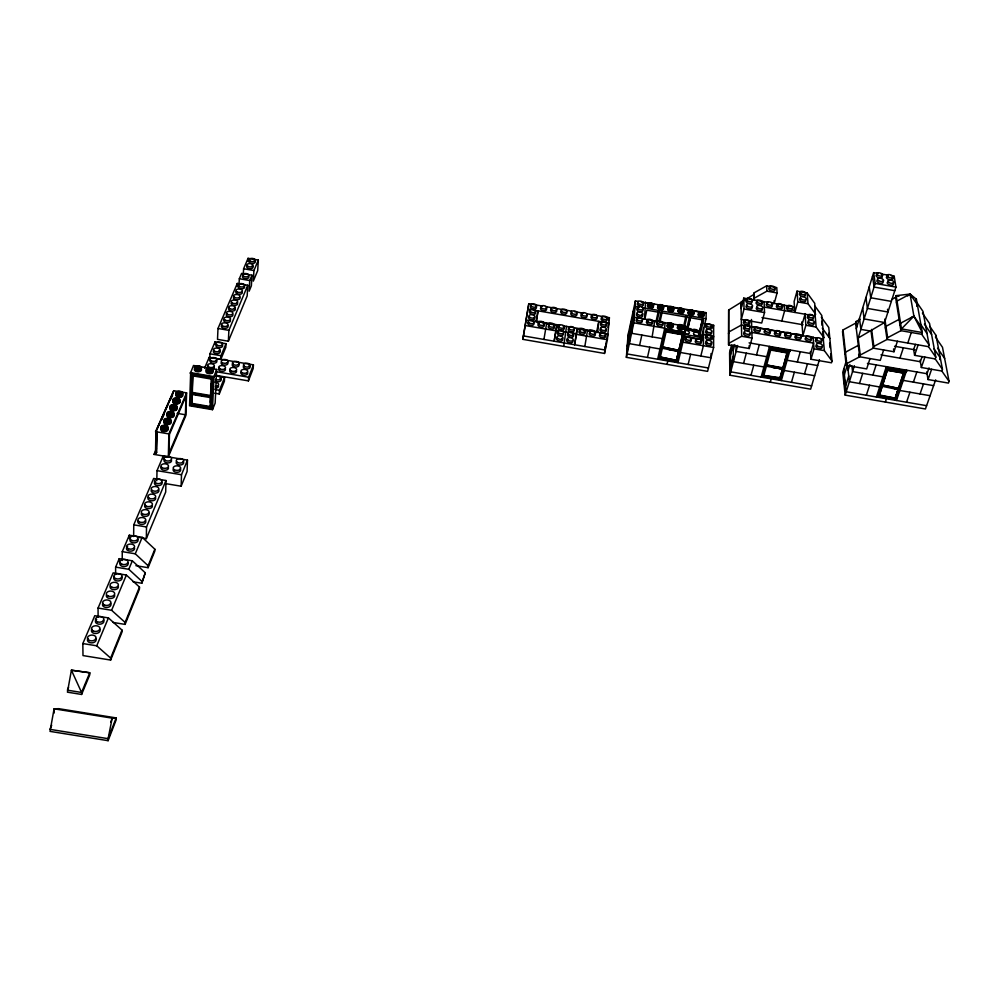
<?xml version="1.0" encoding="UTF-8"?>
<svg xmlns="http://www.w3.org/2000/svg" width="999" height="999" viewBox="0 0 999 999"><rect width="100%" height="100%" fill="white"/><g stroke="black" fill="none" stroke-linecap="round" stroke-linejoin="round"><path stroke-width="1.5" d="M115.609 574.5L115.622 567.12L119.243 558.653L132.343 560.814L145.267 572.789L141.796 583.241L133.067 581.805M638.286 301.436L635.389 300.924L628.034 335.102L626.361 357.342L707.592 371.366L713.611 347.502L713.648 325.287L703.608 323.539M119.243 561.6L119.243 558.653M122.003 630.082L121.99 632.067L110.639 660.064L82.992 655.581L82.83 643.556L94.78 615.696L108.416 617.919L122.003 630.082L110.639 658.079L110.639 660.064M122.215 560.476L122.253 551.648L129.308 535.189L142.183 537.325L154.845 549.2L154.808 551.148L148.102 567.694L135.914 565.684M711.038 353.546L711.013 357.792L680.431 352.497M113.112 622.452L125.1 624.4L125.112 622.427L139.473 587.075L126.374 575.049L113.149 572.877L98.052 608.066L98.114 617.02M678.92 350.374L662.587 346.978L678.92 350.374L678.621 351.623L662.3 348.226M129.283 538.124L129.308 535.189M701.036 339.223L706.093 318.706L706.143 312.712L645.454 302.585M133.641 536.538L133.754 524.85L153.646 478.459L165.984 480.519L165.697 492.032L146.341 538.636L139.286 537.474M703.571 327.66L703.383 345.729L700.823 356.031M139.473 587.075L139.448 589.035L125.1 624.4M701.023 340.634L701.086 335.115M141.796 583.241L145.267 572.789M684.228 334.39L699.475 337.038L699.525 331.693L686.5 329.433L689.36 317.457M146.341 538.636L146.516 526.972L165.984 480.519M148.102 567.694L148.127 565.746L154.845 549.2M54.021 713.174L54.096 708.815L58.766 708.678L116.146 717.906L116.146 719.904L108.117 740.684L50.012 731.38L54.096 708.815L112.163 718.144L116.146 717.906L108.117 738.673L108.117 740.684M153.983 454.408L156.406 452.922L156.806 432.355L155.607 431.668L173.764 390.696L186.613 392.882L185.901 415.459L168.332 456.818L153.983 454.408L156.468 448.713M155.844 450.349L156.194 432.18M156.406 452.922L157.105 432.13M156.806 480.706L157.005 470.641L163.262 456.043L187.475 460.114L187.1 471.528L181.144 486.213L165.909 483.666M163.199 458.903L163.262 456.043M702.622 318.506L699.725 331.119L687.699 329.033L690.534 316.945M168.332 456.818L168.893 433.903L186.613 392.882M173.764 390.696L155.594 432.142M665.022 322.627L664.597 329.458L685.214 332.467L677.984 362.724M685.202 333.029L685.514 326.236L634.228 317.27L631.98 327.709M683.004 337.974L682.891 342.182L713.611 347.502M684.028 332.942L665.496 329.732L684.028 332.942L677.247 361.838L658.928 358.678L665.496 329.732M660.264 357.005L676.535 360.389L682.692 334.066L676.535 359.89M181.144 486.213L181.493 474.737L187.475 460.114M185.389 414.76L185.989 396.103L169.455 434.415L168.981 453.334L185.389 414.76L177.135 413.361M676.535 360.389L660.252 357.068M677.247 361.838L671.166 360.214M190.384 373.289L193.506 365.484L216.646 369.43L215.16 403.121L212.5 409.677L189.56 405.781L190.672 372.639L190.384 373.289L213.661 377.26L213.936 376.611L190.409 372.577M211.151 408.753L212.737 377.123L211.151 408.753L190.484 405.244L191.808 373.564L191.546 381.318M191.284 389.073L190.484 405.244M210.327 406.506L210.052 407.167L191.683 404.046L192.645 375.836L192.919 375.187L195.779 375.674M191.958 403.459L192.919 375.187M209.103 359.74L209.203 357.305L253.421 364.847L253.209 368.494L248.426 380.881L216.121 375.387M209.952 353.821L209.802 357.467L220.816 359.353L225.824 347.327L225.999 343.706L215.072 341.833L209.952 353.821L220.991 355.706L225.999 343.706M210.489 402.46L210.714 396.94L210.464 397.59L192.008 394.455L192.283 393.793M210.052 407.167L211.239 378.996M210.502 402.447L211.288 383.566M669.218 331.73L666.233 331.206L682.667 334.628M214.972 344.255L215.072 341.833M213.661 377.26L216.646 369.43M212.5 409.677L213.936 376.611M217.994 328.471L217.507 339.36L228.359 341.221L247.178 295.904L247.777 285.252L237.3 283.441L217.994 328.471L228.883 330.344L247.777 285.252M214.723 393.194L219.256 393.956L219.418 390.272L224.575 377.585L218.594 376.561M220.816 359.353L220.991 355.706M224.575 377.585L224.4 381.243L219.256 393.956M228.359 341.221L228.883 330.344M237.15 286.488L237.3 283.441M238.998 284.827L239.323 278.746L241.608 273.401L251.985 275.2L251.373 285.801L249.151 291.184L249.738 280.544L251.985 275.2M654.77 320.841L652.122 336.85M243.281 274.8L243.606 268.756L248.077 258.316L258.316 260.09L257.692 270.617L253.321 281.119L253.933 270.542L258.316 260.09M247.914 261.326L248.077 258.316M248.426 380.881L248.639 377.222L253.421 364.847M644.505 319.056L645.541 302.16M626.361 357.342L633.841 322.827L635.389 300.924M633.166 311.288L631.568 333.291L662.374 338.624M628.758 331.73L627.097 353.933L708.441 367.982M630.943 321.553L629.32 343.656L660.002 348.963M542.494 306.081L528.808 303.696L522.839 339.348L604.52 353.446L607.367 339.735L609.402 317.694L586.588 313.736M604.52 353.446L605.182 346.453M605.619 345.829L605.232 350.037L523.439 335.901M597.677 332.38L598.801 321.378L596.728 331.606M587.474 330.619L584.815 346.516M577.26 328.846L574.6 344.742L577.26 328.846L590.384 331.119M566.508 326.398L563.723 346.403M556.83 325.312L554.145 341.208L556.83 325.312L542.207 322.777M546.603 323.539L543.918 339.448M536.363 321.765L538.061 310.839L536.251 321.141M522.839 339.348L526.123 319.992L539.285 322.265M526.148 319.38L528.808 303.696M608.803 320.617L609.402 317.694M607.991 327.51L608.903 323.127L527.922 309.078M605.756 344.43L606.356 341.483M606.967 338.549L607.879 334.153L593.306 331.631M628.346 337.2L630.544 326.998M632.767 316.708L635.014 306.331L639.372 307.08M627.197 346.116L627.934 342.719M630.144 332.492L632.379 322.178M627.522 348.301L629.732 338.049M644.942 318.706L646.828 310.19L703.646 320.067L699.475 337.038M639.56 345.429L641.845 335.065M647.464 357.455L649.787 347.19M655.931 321.965L658.279 311.326M656.755 322.702L659.14 312.2M658.978 321.528L661.026 312.537M659.827 322.64L662.187 312.013M657.642 359.203L664.785 328.196L633.841 322.827M658.928 358.678L665.471 330.294M660.239 357.58L666.233 331.206M667.02 364.36L667.819 360.964M676.835 358.641L678.621 351.074M683.541 326.76L686.013 315.609M684.702 325.999L687.2 315.534M684.814 329.171L685.514 326.236M687.699 329.033L690.534 317.22M688.136 364.473L690.634 354.258M702.609 319.043L699.512 331.968L684.34 329.333M706.143 312.712L703.009 312.612M702.047 340.384L703.496 334.528L713.636 336.288L712.899 339.21M712.924 328.196L713.648 325.287M774.075 300.749L774.213 303.434L777.072 292.957L776.785 287.6L766.645 285.814L754.195 292.782L753.745 294.518L728.683 310.002L728.608 344.942L749.238 348.526L752.035 338.074L751.46 319.505M728.483 333.654L728.933 331.93L741.433 325.025L776.248 331.081M728.608 344.942L728.683 310.002M731.58 345.042L729.595 352.697L729.857 375.212L810.639 389.16L819.43 359.677M741.058 308.541L743.768 298.114L768.418 302.422M730.531 354.895L733.166 344.805L733.416 361.663L763.923 366.945M729.732 363.848L730.606 360.489M733.241 350.374L734.764 344.53M743.768 298.114L744.043 308.991L741.308 319.468L761.713 323.027L764.535 312.575L764.073 301.661M730.669 366.133L733.328 355.994M729.857 375.212L737.649 345.492M754.195 292.782L753.92 299.887L753.745 294.518M743.581 363.424L746.315 353.171M750.998 375.337L753.758 365.184M756.53 354.945L759.34 344.618M761.126 377.085L769.58 346.403M788.661 351.111L780.719 379.72L762.499 376.573L770.241 347.914L788.698 351.685L770.241 347.914M762.499 376.573L770.266 348.476M780.069 378.284L787.274 352.222L780.069 378.284L763.86 375.487L771.128 348.564M781.78 321.054L784.677 310.652L784.352 305.207M770.291 382.192L771.24 378.833M797.04 291.146L794.105 301.586L794.854 312.425L797.814 301.935L797.04 291.146L807.155 292.919L814.747 303.371L815.196 315.984L764.297 307.093M780.369 376.548L782.854 367.794L766.595 364.985L782.879 368.369M781.343 380.582L790.059 349.962M789.909 351.211L769.392 347.09L789.909 351.211L790.084 350.562L769.592 347.015M802.047 324.588L805.032 314.21M804.982 313.574L805.893 325.274L802.884 335.714L801.847 321.853M791.445 382.33L794.367 372.215M797.327 362.013L800.299 351.735M804.507 373.976L807.504 363.786M821.29 317.183L828.758 327.46L832.042 361.076L831.518 362.799L810.988 359.24L814.048 348.851L813.049 336.85M815.084 306.256L821.79 315.472L823.825 337.55L823.313 339.273L820.391 338.761M859.964 319.43L856.155 321.478L855.631 323.177L843.031 329.945L842.519 331.643L846.19 365.347L866.682 368.906L869.992 358.566M844.942 353.896L845.466 352.185L858.316 345.367M846.428 360.464L842.769 372.315L845.166 395.117L925.449 408.978L935.651 379.845M856.293 328.646L873.65 272.64L878.046 273.414M846.19 365.347L846.727 363.624L843.031 329.945M844.38 374.625L847.489 364.635L849.375 381.73L879.682 386.975M843.955 383.604L844.992 380.294M848.114 370.279L849.912 364.51M857.629 339.747L875.186 283.454L873.65 272.64M845.604 386.014L848.738 375.986M845.166 395.117L854.395 365.746M891.258 275.749L894.192 276.261L895.941 287.1L884.577 322.515L858.166 338.024L860.251 355.045L859.702 356.78L846.727 363.624M859.477 383.479L862.711 373.351M893.431 278.646L894.192 276.261M871.603 329.433L873.875 346.403L873.313 348.151L860.251 355.045M885.389 328.097L885.951 326.348L899.1 319.368M921.702 334.303L900.898 330.669L895.604 297.402L896.165 295.654L910.064 294.068L916.383 299.213L922.302 332.53L921.702 334.303L929.082 344.917L928.483 346.665L935.801 357.18L935.201 358.916L942.457 369.343L941.857 371.054L949.05 381.381L948.438 383.092L928.034 379.545L926.697 371.915M866.345 395.267L869.592 385.227M872.851 375.112L876.148 364.91M896.465 302.822L897.027 301.061L910.064 294.068L917.344 304.633L916.77 306.381M883.653 349.95L880.269 360.364L859.702 356.78L855.631 323.177M884.877 319.006L887.624 337.687L887.05 339.448L873.875 346.403M876.398 397.003L886.338 366.67M899.987 324.987L900.574 323.214L913.885 316.159L910.064 294.068L907.654 295.941M886.2 367.932L886.4 367.295L906.767 370.829L906.555 371.466L886.113 367.357L906.555 371.466M877.896 396.516L886.925 368.169L877.896 396.516L896.003 399.637L905.231 371.353L888.448 368.431M879.307 395.442L887.524 369.618L879.307 395.442L895.416 398.226L903.783 372.44M859.49 318.344L860.863 329.383L871.053 331.156L873.313 348.151L893.968 351.748L897.414 341.246M915.808 300.949L916.383 299.213M885.351 402.06L886.45 398.738M899.924 358.166L903.371 347.802M907.779 343.057L911.3 332.48M895.716 396.478L898.188 389.073M895.304 397.702L904.058 371.64M905.231 371.353L896.003 399.637M896.503 400.474L906.692 370.204M913.635 349.588L915.396 344.368M920.691 328.609L921.29 326.835L913.885 316.159L911.338 317.557M935.201 358.916L914.597 355.332L918.131 344.867M110.739 722.289L112.163 718.144L108.117 738.673L49.95 729.357L51.711 725.224M906.543 402.21L909.952 392.22M913.386 382.142L916.857 371.978M922.127 356.543L920.354 361.725L880.943 354.857M941.857 371.054L921.353 367.495L924.899 357.13M929.857 326.461L936.051 335.439L935.476 337.125L942.494 347.29L949.05 381.381M920.029 393.956L923.513 383.891M929.045 367.882L927.022 373.738L867.419 363.386M928.034 379.545L931.605 369.28M939.684 359.528L940.284 357.817L933.878 348.614M81.606 694.455L89.785 674.762L89.76 672.764L71.404 670.192L67.433 692.17L81.606 694.455L81.568 692.457L89.76 672.764L71.404 670.192L81.568 692.457L67.383 690.172L68.581 687.362M110.639 658.079L96.728 645.816L108.416 617.919M125.112 622.427L111.613 610.289L126.374 575.049M141.821 581.281L128.796 569.293L132.343 560.814M148.127 565.746L135.277 553.796L142.183 537.325M191.683 404.046L191.958 403.396L210.327 406.568M204.533 368.244L209.203 357.305M160.24 422.127L155.906 431.93L155.519 452.01L156.718 452.21M160.814 420.829L168.569 403.321M169.318 401.648L173.451 392.307M161.701 419.755L164.086 414.373M170.767 399.263L172.54 395.254M898.7 388.424L882.454 385.04L898.7 388.424L898.288 389.647L882.055 386.263M754.382 298.139L766.882 291.171L777.072 292.957M729.058 343.206L741.683 336.276L752.035 338.074M891.732 299.488L895.604 297.402M887.624 337.687L900.898 330.669L901.485 328.896L913.885 316.159L922.302 332.53L901.485 328.896L896.165 295.654L899.05 296.166M662.412 309.253L662.3 309.303A2.585 1.336 12.5 0 1 658.329 308.329M98.052 608.066L111.613 610.289M82.83 643.556L96.728 645.816M122.253 551.648L135.277 553.796M115.622 567.12L128.796 569.293M133.754 524.85L146.516 526.972M155.607 431.668L168.893 433.903M157.005 470.641L181.493 474.737M215.871 371.64L248.639 377.222M191.533 374.213L212.462 377.772M192.645 375.836L211.488 379.108M214.885 389.498L219.418 390.272M179.945 402.485L179.358 402.385A3.034 1.748 2.2 0 0 176.086 400.137A3.034 1.748 2.2 0 0 173.676 402.585A3.034 1.748 2.2 0 0 178.596 403.159M193.706 405.094L196.666 405.594M199.613 406.094L202.56 406.593M751.86 332.417L813.573 343.144L810.526 353.509L749.075 342.844M814.048 348.851L824.362 350.637L832.042 361.076M687.724 328.209L690.721 328.733M693.731 329.258L696.728 329.77M687.699 328.758L699.725 330.844M684.377 329.183L699.55 331.818M545.541 306.606L571.391 311.101M574.425 311.626L583.553 313.211M664.747 328.808L685.351 332.38M666.096 329.158L669.03 329.658M671.977 330.169L674.912 330.681M677.859 331.193L680.794 331.705M672.402 331.431L675.399 331.943M678.396 332.467L681.393 332.979M887 368.743L905.319 371.928M672.215 332.255L675.212 332.767M678.196 333.291L681.193 333.803L678.134 333.329M775.374 350.149L778.346 350.674M781.318 351.186L784.302 351.71M890.484 370.13L893.431 370.654M896.39 371.166L899.35 371.678M776.011 350.312L779.045 350.836M787.312 352.797L770.903 349.375M887.599 370.192L903.883 373.027M666.071 331.905L682.517 334.765M770.716 350.075L787.075 352.909M887.299 370.304L903.558 373.127M683.728 336.226L701.972 339.385M684.502 336.825L697.614 339.098M700.524 339.598L703.433 340.11M766.733 356.718L736.101 351.411L736.001 345.754M787.137 360.252L817.681 365.547M883.004 376.873L852.559 371.591L851.91 365.859M903.258 380.382L933.628 385.651M243.606 268.756L253.933 270.542M535.277 320.966L559.627 325.187M562.662 325.711L597.664 331.768M668.231 349.263L677.147 350.811L668.231 349.25M766.245 366.221L782.492 369.031M555.294 330.045L576.298 333.678M525.212 325.524L556.068 330.856M576.598 334.415L607.367 339.735M784.227 370.454L814.647 375.724M899.862 390.472L930.094 395.704M239.323 278.746L249.738 280.544M780.032 377.709L763.86 375.487M879.207 394.917L895.416 398.226M658.953 358.104L662.012 358.641M665.059 359.165L668.119 359.69M762.487 375.999L765.521 376.523M768.556 377.048L771.59 377.572M774.625 378.097L777.659 378.621M877.821 395.929L886.862 397.49M889.884 398.014L892.894 398.539M811.638 385.814L730.744 371.84L730.469 349.363M926.61 405.681L846.215 391.783L843.78 369.006M891.345 301.386L870.728 297.764L869.23 286.888M797.814 301.935L808.029 303.721L815.696 314.248M884.577 322.515L864.123 318.943L862.711 307.954M771.315 302.934L794.48 306.98M744.043 308.991L764.535 312.575M761.987 317.607L803.046 324.762M805.893 325.274L816.158 327.06L823.825 337.55M928.483 346.665L887.05 339.448L884.527 322.227M641.171 301.935L648.476 303.122M651.51 303.646L654.545 304.171M657.567 304.695L671.203 307.08M674.225 307.605L677.26 308.129M680.294 308.654L683.316 309.19M686.35 309.715L689.372 310.239M692.407 310.764L699.974 312.088M894.567 346.266L915.096 349.837M642.27 307.592L706.093 318.706M750.112 326.361L803.121 335.589M779.32 331.618L817.482 338.261M880.981 273.938L888.323 275.225M875.186 283.454L895.941 287.1M894.779 290.684L874.075 287.05L872.539 276.224M822.289 328.122L829.832 338.449M937.561 348.226L944.642 358.441M920.516 324.138L927.022 333.529M922.427 313.124L929.557 323.476L935.801 357.18M924.4 324.088L931.592 334.49M916.607 302.11L923.001 311.401L929.082 344.917M910.064 294.068L911.275 296.578M936.051 335.439L942.457 369.343M920.116 360.314L921.353 367.495M913.586 349.288L914.597 355.332M887.537 309.253L887.949 312L867.407 308.404L865.958 297.465M893.543 348.901L893.968 351.748M856.155 321.478L856.817 326.935M858.653 354.32L859.015 357.355M828.658 333.279L829.058 337.4M829.62 343.169L830.057 347.702M830.644 353.746L831.081 358.266M821.665 321.291L822.04 325.387M822.639 331.905L824.362 350.637M814.635 309.503L816.158 327.06M807.155 292.919L808.029 303.721M810.376 351.71L810.988 359.24M766.645 285.814L766.882 291.171M749.163 345.691L749.238 348.526M741.395 301.423L741.508 306.805M740.946 303.147L741.683 336.276M882.542 281.293A3.209 1.536 15.9 0 1 881.955 283.291A3.209 1.536 15.9 0 1 877.746 282.267A3.209 1.536 15.9 0 1 877.609 280.107M892.881 283.117A3.209 1.536 16 0 1 892.095 285.152A3.209 1.536 16 0 1 887.761 283.803A3.209 1.536 16 0 1 888.548 281.78M881.73 275.899A3.197 1.523 15.8 0 1 881.143 277.872A3.197 1.523 15.8 0 1 876.96 276.86A3.197 1.523 15.8 0 1 876.822 274.713M892.394 278.147A3.197 1.523 16 0 1 890.771 279.757A3.197 1.523 16 0 1 886.787 278.234A3.197 1.523 16 0 1 887.711 276.373M218.394 385.651A3.484 1.986 3.2 0 1 215.185 388.112M215.035 382.267A3.484 1.986 3.2 0 1 218.631 384.328A3.484 1.986 3.2 0 1 215.272 386.263M215.921 376.186A3.472 1.973 3.3 0 1 220.529 376.848A3.472 1.973 3.3 0 1 220.08 379.483A3.472 1.973 3.3 0 1 215.397 379.283M220.03 378.421A3.472 1.973 3.3 0 1 220.205 381.218A3.472 1.973 3.3 0 1 215.309 381.118M103.384 619.904A4.271 2.835 -2.6 0 1 100.15 624.188A4.271 2.835 -2.6 0 1 95.554 620.704M96.004 620.017A4.271 2.835 -2.6 0 1 96.691 619.43M95.567 638.448A4.333 2.897 -3.2 0 1 94.505 642.145A4.333 2.897 -3.2 0 1 88.936 642.245A4.333 2.897 -3.2 0 1 88.074 638.586M99.5 629.12A4.296 2.86 -2.9 0 1 98.451 632.767A4.296 2.86 -2.9 0 1 92.919 632.866A4.296 2.86 -2.9 0 1 92.07 629.245M127.547 562.624A4.083 2.622 -1 0 1 126.611 565.946A4.083 2.622 -1 0 1 121.366 565.983A4.083 2.622 -1 0 1 120.479 562.674M751.723 306.793A3.134 1.598 14.1 0 1 750.886 308.803A3.134 1.598 14.1 0 1 746.765 307.792A3.134 1.598 14.1 0 1 746.89 305.607M751.86 301.798A3.122 1.586 14 0 1 750.261 303.409A3.122 1.586 14 0 1 746.453 302.197A3.122 1.586 14 0 1 746.74 300.175M761.713 303.134A3.122 1.573 14.2 0 1 760.901 305.12A3.122 1.573 14.2 0 1 756.805 304.121A3.122 1.573 14.2 0 1 756.905 301.96M761.937 308.579A3.134 1.598 14.3 0 1 761.325 310.539A3.134 1.598 14.3 0 1 757.392 309.852A3.134 1.598 14.3 0 1 756.63 307.655M805.631 300.212A3.134 1.561 14.9 0 1 804.12 301.823A3.134 1.561 14.9 0 1 800.286 300.612A3.134 1.561 14.9 0 1 800.461 298.589M804.869 294.368A3.122 1.548 14.8 0 1 804.357 296.291A3.122 1.548 14.8 0 1 800.436 295.604A3.122 1.548 14.8 0 1 799.6 293.444M800.062 293.194A3.122 1.548 14.8 0 1 800.674 293.057M821.553 346.491A3.172 1.636 15.6 0 1 820.853 348.601A3.172 1.636 15.6 0 1 816.683 347.577A3.172 1.636 15.6 0 1 816.67 345.292M821.378 341.283A3.159 1.623 15.5 0 1 819.642 342.982A3.159 1.623 15.5 0 1 815.733 341.433A3.159 1.623 15.5 0 1 816.795 339.473M813.723 323.464A3.159 1.598 15.2 0 1 812.212 325.125A3.159 1.598 15.2 0 1 808.353 323.901A3.159 1.598 15.2 0 1 808.528 321.828M812.911 317.482A3.147 1.586 15.2 0 1 812.412 319.455A3.147 1.586 15.2 0 1 808.478 318.768A3.147 1.586 15.2 0 1 807.629 316.558M781.518 306.256A3.122 1.573 14.6 0 1 781.468 308.629A3.122 1.573 14.6 0 1 776.985 307.542A3.122 1.573 14.6 0 1 777.834 305.357M771.865 304.907A3.122 1.573 14.4 0 1 771.29 306.855A3.122 1.573 14.4 0 1 767.369 306.169A3.122 1.573 14.4 0 1 766.595 303.983M792.632 309.34A3.122 1.573 14.8 0 1 790.221 310.514A3.122 1.573 14.8 0 1 786.762 308.866A3.122 1.573 14.8 0 1 787.974 307.13M793.581 310.289A2.085 1.049 14.9 0 1 794.105 310.339M748.626 322.327A3.134 1.623 14.2 0 1 748.488 324.75A3.134 1.623 14.2 0 1 743.993 323.651A3.134 1.623 14.2 0 1 744.917 321.428M749.712 329.245A3.159 1.636 14.2 0 1 747.215 330.457A3.159 1.636 14.2 0 1 743.756 328.783A3.159 1.636 14.2 0 1 745.054 326.985M749.762 334.415A3.172 1.648 14.2 0 1 748.139 336.101A3.172 1.648 14.2 0 1 744.267 334.877A3.172 1.648 14.2 0 1 744.567 332.754M774.762 289.473A3.122 1.548 14.3 0 1 773.214 291.059A3.122 1.548 14.3 0 1 769.392 289.86A3.122 1.548 14.3 0 1 769.63 287.862M779.557 333.254A3.159 1.636 14.8 0 1 779.495 335.714A3.159 1.636 14.8 0 1 774.974 334.603A3.159 1.636 14.8 0 1 775.836 332.342M769.817 331.905A3.159 1.636 14.6 0 1 769.018 333.978A3.159 1.636 14.6 0 1 764.872 332.954A3.159 1.636 14.6 0 1 764.959 330.719M759.877 330.582A3.159 1.636 14.4 0 1 758.266 332.255A3.159 1.636 14.4 0 1 754.42 331.019A3.159 1.636 14.4 0 1 754.695 328.933M790.659 335.939A3.159 1.623 15 0 1 789.11 337.612A3.159 1.623 15 0 1 785.251 336.388A3.159 1.623 15 0 1 785.464 334.278M800.561 337.262A3.159 1.623 15.1 0 1 799.824 339.335A3.159 1.623 15.1 0 1 795.679 338.324A3.159 1.623 15.1 0 1 795.704 336.064M810.801 339.036A3.159 1.623 15.3 0 1 810.289 341.071A3.159 1.623 15.3 0 1 806.343 340.372A3.159 1.623 15.3 0 1 805.481 338.112M201.336 369.23A3.584 2.023 2.9 0 1 199.5 371.553A3.584 2.023 2.9 0 1 195.03 370.791A3.584 2.023 2.9 0 1 195.317 368.206M196.041 367.894A3.584 2.023 2.9 0 1 200.362 368.306M211.95 370.279A3.571 2.023 3.2 0 1 212.312 373.027A3.571 2.023 3.2 0 1 207.555 373.276A3.571 2.023 3.2 0 1 206.356 370.592M207.63 369.867A3.571 2.023 3.2 0 1 211.201 369.942M200.811 370.179A2.985 1.686 2.9 0 1 200.075 370.916M199.475 371.178A2.985 1.686 2.9 0 1 195.242 370.342A2.985 1.686 2.9 0 1 196.803 368.082A2.985 1.686 2.9 0 1 200.762 369.305M206.606 371.166A2.985 1.686 3.2 0 1 210.439 370.092A2.985 1.686 3.2 0 1 212.25 372.427A2.985 1.686 3.2 0 1 208.104 373.102M207.467 372.814A2.985 1.686 3.2 0 1 206.656 372.04M693.88 313.424A3.097 1.611 13.1 0 1 692.432 315.01A3.097 1.611 13.1 0 1 688.773 314.111L688.299 313.686A3.097 1.611 13.1 0 1 688.336 312.063L688.823 311.8A3.097 1.611 13.1 0 1 693.581 312.974M693.381 314.111A2.585 1.336 13.1 0 1 689.647 314.285A2.585 1.336 13.1 0 1 689.173 312.063A2.585 1.336 13.1 0 1 693.144 313.037M657.966 306.768A3.097 1.611 12.5 0 0 658.353 308.816A3.097 1.611 12.5 0 0 662.012 309.715L662.649 309.565A3.097 1.611 12.5 0 0 662.762 307.267L662.15 306.893A3.097 1.611 12.5 0 0 659.103 306.368M662.724 309.103A2.585 1.336 12.5 0 0 662.787 307.742L662.399 307.392A2.585 1.336 12.5 0 0 658.129 307.267M683.478 311.213A3.097 1.611 12.9 0 1 681.043 313.236A3.097 1.611 12.9 0 1 677.984 310.514A3.097 1.611 12.9 0 1 683.004 310.789M703.246 316.159A2.585 1.336 13.3 0 1 699.263 315.746A2.585 1.336 13.3 0 1 699.812 313.698A2.585 1.336 13.3 0 1 703.508 315.16M648.975 304.608A3.097 1.611 12.4 0 1 653.433 306.518A3.097 1.611 12.4 0 1 649.8 307.779A3.097 1.611 12.4 0 1 647.827 305.007M699.562 313.411A3.097 1.598 13.3 0 1 704.083 315.484A3.097 1.598 13.3 0 1 699.999 316.446A3.097 1.598 13.3 0 1 698.925 313.561M671.915 311.201A2.585 1.336 12.7 0 1 668.194 309.603A2.585 1.336 12.7 0 1 671.178 308.541A2.585 1.336 12.7 0 1 672.864 310.864M652.572 307.33A2.585 1.336 12.4 0 1 650.012 307.555A2.585 1.336 12.4 0 1 647.951 306.193M648.264 305.219A2.585 1.336 12.4 0 1 651.46 305.195A2.585 1.336 12.4 0 1 652.846 307.043M662.474 324.138A3.134 1.661 12.6 0 1 661.463 326.198A3.134 1.661 12.6 0 1 657.342 325.174A3.134 1.661 12.6 0 1 657.642 322.952M690.759 339.872A3.122 1.661 13.2 0 1 689.809 341.945A3.122 1.661 13.2 0 1 685.701 340.934A3.122 1.661 13.2 0 1 685.938 338.686M700.961 341.646A3.122 1.661 13.4 0 1 700.249 343.668A3.122 1.661 13.4 0 1 696.315 342.982A3.122 1.661 13.4 0 1 695.666 340.721M651.723 321.928A3.147 1.661 12.4 0 1 651.773 324.213A3.147 1.661 12.4 0 1 647.627 323.788A3.147 1.661 12.4 0 1 646.852 321.428M647.364 321.166A3.147 1.661 12.4 0 1 648.014 321.016M641.907 320.567A3.147 1.661 12.2 0 1 640.871 322.615A3.147 1.661 12.2 0 1 636.75 321.603A3.147 1.661 12.2 0 1 637.075 319.38M678.808 326.411A3.134 1.648 13 0 1 683.378 328.521A3.134 1.648 13 0 1 679.195 329.52A3.134 1.648 13 0 1 678.171 326.561M672.502 327.135A2.622 1.374 12.8 0 1 668.706 327.335A2.622 1.374 12.8 0 1 668.256 325.037A2.622 1.374 12.8 0 1 672.277 326.036M682.504 329.208A2.622 1.374 13 0 1 679.283 329.245A2.622 1.374 13 0 1 677.834 327.335M678.109 327.048A2.622 1.374 13 0 1 681.33 327.01A2.622 1.374 13 0 1 682.779 328.921M642.894 310.027A3.109 1.623 12.2 0 1 641.108 311.638A3.109 1.623 12.2 0 1 637.35 310.439A3.109 1.623 12.2 0 1 637.824 308.404M641.795 314.623A3.122 1.636 12.2 0 1 641.833 316.883A3.122 1.636 12.2 0 1 637.699 316.458A3.122 1.636 12.2 0 1 636.95 314.123M642.956 304.158A3.097 1.611 12.2 0 1 642.145 306.094A3.097 1.611 12.2 0 1 638.236 305.407A3.097 1.611 12.2 0 1 637.699 303.234M698.676 335.227A3.072 1.623 13.4 0 1 699.063 336.126M684.964 330.482A3.072 1.623 13.2 0 1 689.447 332.692A3.072 1.623 13.2 0 1 684.889 333.329M710.714 337.387A3.109 1.636 13.6 0 1 710.501 339.822A3.109 1.636 13.6 0 1 706.043 338.723A3.109 1.636 13.6 0 1 707.03 336.476M710.689 342.982A3.122 1.661 13.6 0 1 710.851 345.292A3.122 1.661 13.6 0 1 706.743 344.88A3.122 1.661 13.6 0 1 705.868 342.495M706.355 342.232A3.122 1.661 13.6 0 1 706.992 342.07M710.751 326.348A3.084 1.611 13.5 0 1 710.739 328.671A3.084 1.611 13.5 0 1 706.468 327.934A3.084 1.611 13.5 0 1 706.493 325.612M711.213 332.267A3.097 1.623 13.6 0 1 708.965 334.353A3.097 1.623 13.6 0 1 705.656 331.705M706.443 331.094A3.097 1.623 13.6 0 1 707.08 330.944M121.528 576.91A4.133 2.672 -1.4 0 1 120.567 580.307A4.133 2.672 -1.4 0 1 115.247 580.357A4.133 2.672 -1.4 0 1 114.373 576.972M118.269 586.226A4.158 2.71 -1.6 0 1 114.211 589.685A4.158 2.71 -1.6 0 1 110.24 586.313M110.414 603.246A4.221 2.772 -2.1 0 1 109.403 606.78A4.221 2.772 -2.1 0 1 103.983 606.843A4.221 2.772 -2.1 0 1 103.122 603.346M114.573 595.017A4.183 2.735 -1.9 0 1 110.477 598.513A4.183 2.735 -1.9 0 1 106.493 595.104M134.428 547.889A4.033 2.56 -0.6 0 1 132.23 550.886A4.033 2.56 -0.6 0 1 127.21 550.062A4.033 2.56 -0.6 0 1 127.685 546.778M137.487 539.06A4.008 2.535 -0.4 0 1 136.588 542.282A4.008 2.535 -0.4 0 1 131.431 542.295A4.008 2.535 -0.4 0 1 130.544 539.085M152.26 505.544A3.896 2.423 0.4 0 1 148.014 508.566A3.896 2.423 0.4 0 1 145.117 504.957M145.242 520.679A3.946 2.473 0 0 1 144.38 523.813A3.946 2.473 0 0 1 139.298 523.813A3.946 2.473 0 0 1 138.399 520.679M148.576 512.774A3.921 2.448 0.2 0 1 145.704 516.421A3.921 2.448 0.2 0 1 141.383 513.361M155.519 497.827A3.884 2.385 0.6 0 1 151.299 500.811A3.884 2.385 0.6 0 1 148.414 497.24M158.341 489.622A3.859 2.36 0.7 0 1 155.557 493.144A3.859 2.36 0.7 0 1 151.299 490.172M161.526 482.08A3.834 2.335 0.9 0 1 160.452 485.164A3.834 2.335 0.9 0 1 155.32 484.727A3.834 2.335 0.9 0 1 155.494 481.568M168.332 467.42A3.784 2.285 1.2 0 1 164.236 470.254A3.784 2.285 1.2 0 1 161.388 466.82M171.403 460.127A3.759 2.26 1.4 0 1 167.345 462.924A3.759 2.26 1.4 0 1 164.51 459.528M183.142 461.613A3.759 2.26 1.6 0 1 180.482 464.972A3.759 2.26 1.6 0 1 176.286 462.112M180.132 468.906A3.771 2.285 1.5 0 1 177.46 472.302A3.771 2.285 1.5 0 1 173.239 469.418M178.172 400.099A3.646 2.098 2.2 0 1 178.284 403.733L177.41 403.933A3.646 2.098 2.2 0 1 173.876 403.334L173.277 402.884A3.646 2.098 2.2 0 1 174.538 400.037M175.412 399.85A3.646 2.098 2.2 0 1 177.285 399.875M173.027 413.998A3.684 2.148 1.9 0 1 172.365 417.357L171.478 417.57A3.684 2.148 1.9 0 1 167.894 416.958L167.295 416.508A3.684 2.148 1.9 0 1 167.245 414.36M168.581 413.598A3.684 2.148 1.9 0 1 172.265 413.648M169.031 423.963A3.084 1.811 1.8 0 0 170.105 421.516L169.605 421.128A3.084 1.811 1.8 0 0 166.608 420.629L165.871 420.804A3.084 1.811 1.8 0 0 164.46 421.878M168.294 424.138A3.084 1.811 1.8 0 1 166.683 424.125M165.297 423.638A3.084 1.811 1.8 0 1 164.798 423.251M175.999 407.18A3.659 2.123 2.1 0 1 176.299 410.052A3.659 2.123 2.1 0 1 171.403 410.352A3.659 2.123 2.1 0 1 170.255 407.53M171.578 406.78A3.659 2.123 2.1 0 1 175.237 406.83M181.968 396.116A3.022 1.736 2.3 0 1 180.17 396.89M178.596 396.865A3.022 1.736 2.3 0 1 176.748 396.029M176.311 395.154A3.022 1.736 2.3 0 1 179.271 393.469A3.022 1.736 2.3 0 1 182.342 395.254M167.495 414.972A3.072 1.786 1.9 0 1 171.478 413.811A3.072 1.786 1.9 0 1 173.264 416.271A3.072 1.786 1.9 0 1 168.968 417.008M168.332 416.708A3.072 1.786 1.9 0 1 167.507 415.896M170.492 408.141A3.059 1.773 2.1 0 1 174.45 406.993A3.059 1.773 2.1 0 1 176.236 409.44A3.059 1.773 2.1 0 1 171.965 410.152M171.328 409.865A3.059 1.773 2.1 0 1 170.517 409.053M161.289 429.333A3.109 1.823 1.6 0 1 165.547 427.697A3.109 1.823 1.6 0 1 166.621 430.681M165.235 431.143A3.109 1.823 1.6 0 1 163.624 431.118M162.225 430.631A3.109 1.823 1.6 0 1 161.726 430.244M584.802 332.13A3.122 1.673 11.2 0 1 583.653 334.19A3.122 1.673 11.2 0 1 579.57 333.179A3.122 1.673 11.2 0 1 580.019 330.956M604.795 335.239A3.122 1.673 11.6 0 1 604.757 337.537A3.122 1.673 11.6 0 1 600.611 337.125A3.122 1.673 11.6 0 1 599.937 334.752M595.029 333.903A3.122 1.673 11.4 0 1 594.118 335.914A3.122 1.673 11.4 0 1 590.172 335.227A3.122 1.673 11.4 0 1 589.722 332.992M554.095 326.823A3.122 1.686 10.5 0 1 553.121 328.808A3.122 1.686 10.5 0 1 549.163 328.122A3.122 1.686 10.5 0 1 548.776 325.899M543.856 325.05A3.122 1.686 10.3 0 1 542.632 327.085A3.122 1.686 10.3 0 1 538.548 326.074A3.122 1.686 10.3 0 1 539.073 323.863M533.603 323.264A3.122 1.686 10.1 0 1 530.944 325.362A3.122 1.686 10.1 0 1 527.897 322.689M605.844 324.2A3.084 1.648 11.6 0 1 605.806 326.448A3.084 1.648 11.6 0 1 601.71 326.036A3.084 1.648 11.6 0 1 601.036 323.713M605.769 330.12A3.097 1.661 11.6 0 1 604.67 332.155A3.097 1.661 11.6 0 1 600.611 331.156A3.097 1.661 11.6 0 1 601.011 328.946M534.902 311.888A3.097 1.648 10.1 0 1 534.727 314.123A3.097 1.648 10.1 0 1 530.594 313.698A3.097 1.648 10.1 0 1 530.057 311.401M534.04 317.345A3.109 1.661 10.1 0 1 534.053 319.505A3.109 1.661 10.1 0 1 530.157 319.393A3.109 1.661 10.1 0 1 528.796 317.195M538.436 323.389A3.084 1.661 10.3 0 1 541.046 321.328A3.084 1.661 10.3 0 1 544.068 323.951M548.276 324.25A3.084 1.661 10.5 0 1 551.548 323.139A3.084 1.661 10.5 0 1 554.345 325.299M563.124 333.366A3.097 1.673 10.7 0 1 562.162 335.352A3.097 1.673 10.7 0 1 558.254 334.677A3.097 1.673 10.7 0 1 557.854 332.455M561.95 338.486A3.109 1.686 10.7 0 1 561.838 340.784A3.109 1.686 10.7 0 1 557.692 340.372A3.109 1.686 10.7 0 1 557.105 337.999M563.848 327.872A3.072 1.661 10.7 0 1 562.674 329.882A3.072 1.661 10.7 0 1 558.641 328.896A3.072 1.661 10.7 0 1 559.128 326.71M572.827 334.702A3.097 1.673 10.9 0 1 572.727 336.975A3.097 1.673 10.9 0 1 568.606 336.563A3.097 1.673 10.9 0 1 567.994 334.215M572.839 341.134A3.109 1.686 10.9 0 1 570.941 342.807A3.109 1.686 10.9 0 1 567.207 341.596A3.109 1.686 10.9 0 1 567.819 339.498M588.711 331.256A3.072 1.648 11.4 0 1 591.92 330.132A3.072 1.648 11.4 0 1 594.767 332.305M573.938 329.62A3.072 1.661 10.9 0 1 573.001 331.581A3.072 1.661 10.9 0 1 569.105 330.906A3.072 1.661 10.9 0 1 568.693 328.708M578.771 329.096A3.072 1.648 11.1 0 1 582.979 328.708A3.072 1.648 11.1 0 1 584.178 331.306M535.751 306.493A3.084 1.636 10.1 0 1 535.589 308.703A3.084 1.636 10.1 0 1 531.468 308.279A3.084 1.636 10.1 0 1 530.931 305.994M545.854 308.254A3.084 1.636 10.3 0 1 545.704 310.464A3.084 1.636 10.3 0 1 541.595 310.04A3.084 1.636 10.3 0 1 541.033 307.754M555.956 310.002A3.072 1.636 10.5 0 1 556.006 312.138A3.072 1.636 10.5 0 1 552.16 312.013A3.072 1.636 10.5 0 1 550.786 309.84M566.483 312.175A3.072 1.636 10.7 0 1 563.936 314.198A3.072 1.636 10.7 0 1 560.889 311.601M561.238 311.263A3.072 1.636 10.7 0 1 561.763 311.014M606.805 319.168A3.072 1.636 11.5 0 1 605.719 321.166A3.072 1.636 11.5 0 1 601.698 320.179A3.072 1.636 11.5 0 1 602.085 318.007M596.99 317.869A3.072 1.636 11.3 0 1 595.154 319.48A3.072 1.636 11.3 0 1 591.458 318.281A3.072 1.636 11.3 0 1 592.02 316.258M576.823 314.373A3.072 1.636 10.9 0 1 574.949 315.971A3.072 1.636 10.9 0 1 571.253 314.785A3.072 1.636 10.9 0 1 571.853 312.762M586.913 316.121A3.072 1.636 11.1 0 1 585.052 317.732A3.072 1.636 11.1 0 1 581.356 316.533A3.072 1.636 11.1 0 1 581.942 314.51M248.976 365.659A3.409 1.923 4 0 1 249.213 368.394A3.409 1.923 4 0 1 244.405 368.294A3.409 1.923 4 0 1 244.181 365.559M247.153 372.252A3.422 1.936 3.9 0 1 246.591 374.7A3.422 1.936 3.9 0 1 242.208 374.613A3.422 1.936 3.9 0 1 241.246 372.127M236.413 370.829A3.434 1.936 3.7 0 1 232.842 373.189A3.434 1.936 3.7 0 1 230.107 370.229M216.346 360.402A3.422 1.923 3.3 0 1 215.722 362.824A3.422 1.923 3.3 0 1 211.338 362.724A3.422 1.923 3.3 0 1 210.427 360.277M238.486 364.185A3.409 1.923 3.8 0 1 236.201 367.008A3.409 1.923 3.8 0 1 232.292 364.523M232.605 364.061A3.409 1.923 3.8 0 1 233.117 363.673M213.761 366.558A3.434 1.936 3.2 0 1 212.662 369.18M207.555 367.894A3.434 1.936 3.2 0 1 208.341 366.046M227.422 362.3A3.422 1.923 3.6 0 1 225.112 365.11A3.422 1.923 3.6 0 1 221.204 362.625M225.275 368.931A3.434 1.936 3.5 0 1 223.564 371.153A3.434 1.936 3.5 0 1 219.268 370.429A3.434 1.936 3.5 0 1 219.493 367.944M222.128 344.88A3.372 1.873 3.6 0 1 221.528 347.227A3.372 1.873 3.6 0 1 217.208 347.128A3.372 1.873 3.6 0 1 216.296 344.742M219.056 350.462A3.397 1.886 3.5 0 1 219.231 353.134A3.397 1.886 3.5 0 1 214.435 353.034A3.397 1.886 3.5 0 1 214.273 350.349M227.51 325.637A3.347 1.823 3.9 0 1 226.698 328.034A3.347 1.823 3.9 0 1 222.203 327.597A3.347 1.823 3.9 0 1 222.228 325.125M230.307 320.292A3.334 1.811 3.9 0 1 226.835 322.477A3.334 1.811 3.9 0 1 224.188 319.692M232.367 314.123A3.309 1.786 4 0 1 231.581 316.471A3.309 1.786 4 0 1 227.123 316.021A3.309 1.786 4 0 1 227.135 313.599M234.203 308.054A3.297 1.773 4.1 0 1 234.59 310.477A3.297 1.773 4.1 0 1 230.207 310.664A3.297 1.773 4.1 0 1 229.071 308.279M244.106 286.288A3.234 1.711 4.5 0 1 241.958 288.773A3.234 1.711 4.5 0 1 238.237 286.513M242.158 292.17A3.247 1.723 4.4 0 1 238.786 294.23A3.247 1.723 4.4 0 1 236.201 291.571M237.125 302.822A3.284 1.761 4.2 0 1 234.927 305.382A3.284 1.761 4.2 0 1 231.169 303.072M239.473 297.252A3.259 1.736 4.3 0 1 238.711 299.538A3.259 1.736 4.3 0 1 234.328 299.101A3.259 1.736 4.3 0 1 234.328 296.74M248.351 276.211A3.197 1.673 4.6 0 1 247.615 278.409A3.197 1.673 4.6 0 1 243.319 277.972A3.197 1.673 4.6 0 1 243.306 275.699M254.208 260.714A3.159 1.636 4.8 0 1 254.608 262.937A3.159 1.636 4.8 0 1 250.424 263.087A3.159 1.636 4.8 0 1 249.3 260.876M252.01 265.921A3.172 1.648 4.8 0 1 252.397 268.169A3.172 1.648 4.8 0 1 248.202 268.319A3.172 1.648 4.8 0 1 247.078 266.096M210.789 395.554L210.514 396.216L192.058 393.082L192.332 392.432L210.789 395.554M668.593 308.279L668.094 308.529A3.097 1.611 12.7 0 0 668.031 310.152L668.493 310.577A3.097 1.611 12.7 0 0 672.789 311.326A3.097 1.611 12.7 0 0 672.889 309.028A3.097 1.611 12.7 0 0 668.593 308.279M165.559 420.479L164.798 420.816A3.709 2.173 1.8 0 0 164.435 423.588A3.709 2.173 1.8 0 0 169.056 424.375A3.709 2.173 1.8 0 0 171.016 421.865L170.629 421.341A3.709 2.173 1.8 0 0 165.559 420.479M196.89 394.58L193.818 394.056L196.89 394.58M203.034 395.616L199.962 395.104L203.034 395.629M895.254 388.561L892.319 388.049L895.254 388.549M781.006 368.793L772.152 367.245L781.006 368.781M878.521 280.607A3.209 1.536 15.9 0 0 883.603 280.794A3.209 1.536 15.9 0 0 879.495 278.122A3.209 1.536 15.9 0 0 878.521 280.607M877.721 275.2A3.197 1.523 15.8 0 0 882.791 275.387A3.197 1.523 15.8 0 0 878.708 272.739A3.197 1.523 15.8 0 0 877.721 275.2M888.885 282.43A3.209 1.536 16 0 0 893.968 282.617A3.209 1.536 16 0 0 889.847 279.945A3.209 1.536 16 0 0 888.885 282.43M888.049 277.01A3.197 1.523 16 0 0 893.094 277.198A3.197 1.523 16 0 0 888.998 274.55A3.197 1.523 16 0 0 888.049 277.01M97.465 621.865A4.271 2.835 -2.6 0 0 103.921 619.305A4.271 2.835 -2.6 0 0 97.565 616.957A4.271 2.835 -2.6 0 0 97.465 621.865M89.535 640.521A4.333 2.897 -3.1 0 0 96.091 637.874A4.333 2.897 -3.1 0 0 89.66 635.489A4.333 2.897 -3.1 0 0 89.535 640.521M93.519 631.131A4.308 2.86 -2.8 0 0 100.025 628.533A4.308 2.86 -2.8 0 0 93.631 626.161A4.308 2.86 -2.8 0 0 93.519 631.131M121.953 564.273A4.083 2.622 -1 0 0 128.097 561.95A4.083 2.622 -1 0 0 121.978 559.727A4.083 2.622 -1 0 0 121.953 564.273M747.414 306.181A3.134 1.598 14.1 0 0 752.522 306.343A3.134 1.598 14.1 0 0 748.701 303.671A3.134 1.598 14.1 0 0 747.414 306.181M747.264 300.736A3.122 1.573 14 0 0 752.347 300.899A3.122 1.573 14 0 0 748.538 298.251A3.122 1.573 14 0 0 747.264 300.736M757.454 302.51A3.122 1.573 14.2 0 0 762.537 302.672A3.122 1.573 14.2 0 0 758.716 300.025A3.122 1.573 14.2 0 0 757.454 302.51M757.654 307.967A3.134 1.598 14.3 0 0 762.761 308.129A3.134 1.598 14.3 0 0 758.915 305.457A3.134 1.598 14.3 0 0 757.654 307.967M801.148 299.138A3.147 1.561 14.9 0 0 806.205 299.3A3.147 1.561 14.9 0 0 802.297 296.653A3.147 1.561 14.9 0 0 801.148 299.138M800.736 293.731A3.122 1.548 14.8 0 0 805.768 293.893A3.122 1.548 14.8 0 0 801.885 291.271A3.122 1.548 14.8 0 0 800.736 293.731M816.907 340.297A3.159 1.623 15.5 0 0 821.977 340.422A3.159 1.623 15.5 0 0 818.019 337.699A3.159 1.623 15.5 0 0 816.907 340.297M817.394 345.979A3.172 1.636 15.6 0 0 822.489 346.104A3.172 1.636 15.6 0 0 818.518 343.356A3.172 1.636 15.6 0 0 817.394 345.979M808.778 316.895A3.147 1.586 15.2 0 0 813.835 317.045A3.147 1.586 15.2 0 0 809.914 314.373A3.147 1.586 15.2 0 0 808.778 316.895M809.227 322.44A3.159 1.598 15.2 0 0 814.31 322.59A3.159 1.598 15.2 0 0 810.364 319.892A3.159 1.598 15.2 0 0 809.227 322.44M767.644 304.295A3.122 1.573 14.4 0 0 772.714 304.458A3.122 1.573 14.4 0 0 768.868 301.81A3.122 1.573 14.4 0 0 767.644 304.295M777.821 306.069A3.122 1.573 14.6 0 0 782.879 306.231A3.122 1.573 14.6 0 0 779.033 303.584A3.122 1.573 14.6 0 0 777.821 306.069M787.999 307.854A3.122 1.573 14.8 0 0 793.044 308.004A3.122 1.573 14.8 0 0 789.185 305.357A3.122 1.573 14.8 0 0 787.999 307.854M744.804 322.19A3.147 1.623 14.2 0 0 749.924 322.34A3.147 1.623 14.2 0 0 746.103 319.643A3.147 1.623 14.2 0 0 744.804 322.19M744.954 327.772A3.159 1.636 14.2 0 0 750.087 327.909A3.159 1.636 14.2 0 0 746.253 325.199A3.159 1.636 14.2 0 0 744.954 327.772M745.092 333.404A3.172 1.648 14.2 0 0 750.261 333.541A3.172 1.648 14.2 0 0 746.39 330.806A3.172 1.648 14.2 0 0 745.092 333.404M770.229 288.386A3.122 1.548 14.3 0 0 775.286 288.549A3.122 1.548 14.3 0 0 771.453 285.939A3.122 1.548 14.3 0 0 770.229 288.386M775.823 333.142A3.159 1.623 14.8 0 0 780.931 333.279A3.159 1.623 14.8 0 0 777.047 330.569A3.159 1.623 14.8 0 0 775.823 333.142M755.244 329.57A3.159 1.636 14.4 0 0 760.376 329.707A3.159 1.636 14.4 0 0 756.518 326.985A3.159 1.636 14.4 0 0 755.244 329.57M765.534 331.356A3.159 1.636 14.6 0 0 770.654 331.493A3.159 1.636 14.6 0 0 766.782 328.771A3.159 1.636 14.6 0 0 765.534 331.356M796.378 336.725A3.159 1.623 15.1 0 0 801.46 336.863A3.159 1.623 15.1 0 0 797.539 334.128A3.159 1.623 15.1 0 0 796.378 336.725M806.643 338.511A3.159 1.623 15.3 0 0 811.725 338.649A3.159 1.623 15.3 0 0 807.791 335.914A3.159 1.623 15.3 0 0 806.643 338.511M786.101 334.94A3.159 1.623 15 0 0 791.208 335.065A3.159 1.623 15 0 0 787.299 332.342A3.159 1.623 15 0 0 786.101 334.94M207.143 371.091A3.584 2.023 3.2 0 0 213.074 370.304A3.584 2.023 3.2 0 0 208.554 367.744A3.584 2.023 3.2 0 0 207.143 371.091M195.517 369.118A3.584 2.023 3 0 0 201.461 368.319A3.584 2.023 3 0 0 196.953 365.759A3.584 2.023 3 0 0 195.517 369.118M207.555 370.866A2.985 1.686 3.2 0 0 212.487 370.204A2.985 1.686 3.2 0 0 208.729 368.069A2.985 1.686 3.2 0 0 207.555 370.866M195.929 368.881A2.985 1.686 3 0 0 200.886 368.219A2.985 1.686 3 0 0 197.128 366.084A2.985 1.686 3 0 0 195.929 368.881M689.185 312.387A3.097 1.598 13.1 0 0 694.28 312.537A3.097 1.598 13.1 0 0 690.596 309.89A3.097 1.598 13.1 0 0 689.185 312.387M668.893 308.853A3.097 1.611 12.7 0 0 674.013 309.003A3.097 1.611 12.7 0 0 670.366 306.368A3.097 1.611 12.7 0 0 668.893 308.853M658.741 307.08A3.097 1.611 12.5 0 0 663.873 307.242A3.097 1.611 12.5 0 0 660.239 304.608A3.097 1.611 12.5 0 0 658.741 307.08M689.547 312.25A2.585 1.336 13.1 0 0 693.793 312.375A2.585 1.336 13.1 0 0 690.721 310.177A2.585 1.336 13.1 0 0 689.547 312.25M679.045 310.614A3.097 1.611 12.9 0 0 684.153 310.776A3.097 1.611 12.9 0 0 680.481 308.129A3.097 1.611 12.9 0 0 679.045 310.614M669.268 308.716A2.585 1.336 12.7 0 0 673.526 308.853A2.585 1.336 12.7 0 0 670.479 306.656A2.585 1.336 12.7 0 0 669.268 308.716M699.675 314.023A2.585 1.336 13.3 0 0 703.92 314.148A2.585 1.336 13.3 0 0 700.836 311.938A2.585 1.336 13.3 0 0 699.675 314.023M699.325 314.148A3.097 1.598 13.3 0 0 704.407 314.298A3.097 1.598 13.3 0 0 700.711 311.651A3.097 1.598 13.3 0 0 699.325 314.148M648.588 305.319A3.097 1.611 12.4 0 0 653.721 305.469A3.097 1.611 12.4 0 0 650.099 302.834A3.097 1.611 12.4 0 0 648.588 305.319M648.963 305.182A2.585 1.336 12.4 0 0 653.234 305.319A2.585 1.336 12.4 0 0 650.224 303.122A2.585 1.336 12.4 0 0 648.963 305.182M679.407 310.489A2.585 1.336 12.9 0 0 683.666 310.614A2.585 1.336 12.9 0 0 680.606 308.416A2.585 1.336 12.9 0 0 679.407 310.489M679.008 312.212A2.585 1.336 12.9 0 0 683.254 312.35A2.585 1.336 12.9 0 0 680.207 310.14A2.585 1.336 12.9 0 0 679.008 312.212M659.115 306.955A2.585 1.336 12.5 0 0 663.386 307.08A2.585 1.336 12.5 0 0 660.351 304.882A2.585 1.336 12.5 0 0 659.115 306.955M657.916 323.576A3.147 1.648 12.6 0 0 663.124 323.726A3.147 1.648 12.6 0 0 659.427 321.016A3.147 1.648 12.6 0 0 657.916 323.576M696.54 341.121A3.134 1.661 13.4 0 0 701.685 341.258A3.134 1.661 13.4 0 0 697.951 338.536A3.134 1.661 13.4 0 0 696.54 341.121M686.301 339.348A3.134 1.661 13.2 0 0 691.458 339.485A3.134 1.661 13.2 0 0 687.737 336.763A3.134 1.661 13.2 0 0 686.301 339.348M637.3 319.992A3.147 1.661 12.2 0 0 642.519 320.142A3.147 1.661 12.2 0 0 638.873 317.445A3.147 1.661 12.2 0 0 637.3 319.992M647.614 321.79A3.147 1.661 12.4 0 0 652.822 321.928A3.147 1.661 12.4 0 0 649.15 319.23A3.147 1.661 12.4 0 0 647.614 321.79M667.807 327.148A3.134 1.648 12.8 0 0 672.989 327.297A3.134 1.648 12.8 0 0 669.293 324.588A3.134 1.648 12.8 0 0 667.807 327.148M678.508 327.148A3.147 1.648 13 0 0 683.691 327.297A3.147 1.648 13 0 0 679.969 324.588A3.147 1.648 13 0 0 678.508 327.148M668.219 325.362A3.147 1.648 12.8 0 0 673.413 325.512A3.147 1.648 12.8 0 0 669.705 322.802A3.147 1.648 12.8 0 0 668.219 325.362M678.883 327.023A2.622 1.374 13 0 0 683.204 327.135A2.622 1.374 13 0 0 680.094 324.887A2.622 1.374 13 0 0 678.883 327.023M668.593 325.224A2.622 1.374 12.8 0 0 672.914 325.349A2.622 1.374 12.8 0 0 669.829 323.102A2.622 1.374 12.8 0 0 668.593 325.224M637.687 314.46A3.134 1.636 12.2 0 0 642.869 314.61A3.134 1.636 12.2 0 0 639.235 311.938A3.134 1.636 12.2 0 0 637.687 314.46M638.061 308.978A3.109 1.623 12.2 0 0 643.219 309.128A3.109 1.623 12.2 0 0 639.597 306.481A3.109 1.623 12.2 0 0 638.061 308.978M638.423 303.546A3.097 1.611 12.2 0 0 643.568 303.696A3.097 1.611 12.2 0 0 639.959 301.074A3.097 1.611 12.2 0 0 638.423 303.546M694.33 334.702A3.072 1.623 13.3 0 0 699.375 334.84A3.072 1.623 13.3 0 0 695.716 332.18A3.072 1.623 13.3 0 0 694.33 334.702M706.768 342.894A3.134 1.661 13.6 0 0 711.9 343.032A3.134 1.661 13.6 0 0 708.154 340.309A3.134 1.661 13.6 0 0 706.768 342.894M706.817 337.287A3.109 1.636 13.6 0 0 711.925 337.425A3.109 1.636 13.6 0 0 708.191 334.727A3.109 1.636 13.6 0 0 706.817 337.287M706.855 331.73A3.097 1.623 13.6 0 0 711.937 331.868A3.097 1.623 13.6 0 0 708.229 329.195A3.097 1.623 13.6 0 0 706.855 331.73M706.905 326.223A3.084 1.611 13.5 0 0 711.962 326.361A3.084 1.611 13.5 0 0 708.266 323.713A3.084 1.611 13.5 0 0 706.905 326.223M115.847 578.633A4.133 2.672 -1.4 0 0 122.078 576.248A4.133 2.672 -1.4 0 0 115.896 574A4.133 2.672 -1.4 0 0 115.847 578.633M112.138 587.35A4.158 2.697 -1.6 0 0 118.406 584.939A4.158 2.697 -1.6 0 0 112.2 582.667A4.158 2.697 -1.6 0 0 112.138 587.35M108.391 596.178A4.196 2.735 -1.8 0 0 114.71 593.731A4.196 2.735 -1.8 0 0 108.454 591.433A4.196 2.735 -1.8 0 0 108.391 596.178M104.583 605.119A4.221 2.772 -2.1 0 0 110.951 602.634A4.221 2.772 -2.1 0 0 104.658 600.324A4.221 2.772 -2.1 0 0 104.583 605.119M128.521 548.838A4.033 2.56 -0.6 0 0 134.578 546.578A4.033 2.56 -0.6 0 0 128.521 544.393A4.033 2.56 -0.6 0 0 128.521 548.838M132.03 540.584A4.008 2.535 -0.4 0 0 138.049 538.361A4.008 2.535 -0.4 0 0 132.03 536.188A4.008 2.535 -0.4 0 0 132.03 540.584M145.792 505.931A3.909 2.41 0.4 0 0 152.31 504.857A3.909 2.41 0.4 0 0 147.49 501.898A3.909 2.41 0.4 0 0 145.792 505.931M139.073 521.715A3.959 2.473 0 0 0 145.679 520.591A3.959 2.473 0 0 0 140.809 517.582A3.959 2.473 0 0 0 139.073 521.715M142.445 513.786A3.934 2.448 0.2 0 0 149.013 512.674A3.934 2.448 0.2 0 0 144.168 509.69A3.934 2.448 0.2 0 0 142.445 513.786M152.36 490.521A3.859 2.36 0.8 0 0 158.791 489.473A3.859 2.36 0.8 0 0 154.021 486.575A3.859 2.36 0.8 0 0 152.36 490.521M155.582 482.942A3.834 2.335 0.9 0 0 161.975 481.918A3.834 2.335 0.9 0 0 157.23 479.045A3.834 2.335 0.9 0 0 155.582 482.942M149.088 498.189A3.884 2.385 0.6 0 0 155.569 497.115A3.884 2.385 0.6 0 0 150.774 494.193A3.884 2.385 0.6 0 0 149.088 498.189M162.1 467.669A3.784 2.285 1.2 0 0 168.406 466.67A3.784 2.285 1.2 0 0 163.699 463.848A3.784 2.285 1.2 0 0 162.1 467.669M165.21 460.352A3.759 2.26 1.4 0 0 171.478 459.378A3.759 2.26 1.4 0 0 166.796 456.58A3.759 2.26 1.4 0 0 165.21 460.352M177.385 462.387A3.759 2.26 1.7 0 0 183.629 461.413A3.759 2.26 1.7 0 0 178.933 458.616A3.759 2.26 1.7 0 0 177.385 462.387M174.338 469.717A3.784 2.285 1.5 0 0 180.619 468.731A3.784 2.285 1.5 0 0 175.911 465.896A3.784 2.285 1.5 0 0 174.338 469.717M173.926 401.423A3.646 2.098 2.2 0 0 179.995 400.574A3.646 2.098 2.2 0 0 175.449 397.939A3.646 2.098 2.2 0 0 173.926 401.423M167.944 415.047A3.684 2.148 1.9 0 0 174.088 414.16A3.684 2.148 1.9 0 0 169.505 411.476A3.684 2.148 1.9 0 0 167.944 415.047M164.91 421.965A3.709 2.173 1.8 0 0 171.091 421.066A3.709 2.173 1.8 0 0 166.483 418.356A3.709 2.173 1.8 0 0 164.91 421.965M174.35 401.186A3.034 1.748 2.2 0 0 179.408 400.474A3.034 1.748 2.2 0 0 175.624 398.276A3.034 1.748 2.2 0 0 174.35 401.186M170.954 408.191A3.671 2.123 2.1 0 0 177.06 407.33A3.671 2.123 2.1 0 0 172.49 404.67A3.671 2.123 2.1 0 0 170.954 408.191M168.381 414.797A3.072 1.786 1.9 0 0 173.501 414.061A3.072 1.786 1.9 0 0 169.668 411.825A3.072 1.786 1.9 0 0 168.381 414.797M177.298 394.493A3.022 1.736 2.3 0 0 182.317 393.793A3.022 1.736 2.3 0 0 178.546 391.608A3.022 1.736 2.3 0 0 177.298 394.493M161.788 430.894A3.734 2.185 1.6 0 0 168.007 429.97A3.734 2.185 1.6 0 0 163.374 427.235A3.734 2.185 1.6 0 0 161.788 430.894M176.823 396.64A3.621 2.073 2.3 0 0 182.842 395.804A3.621 2.073 2.3 0 0 178.322 393.181A3.621 2.073 2.3 0 0 176.823 396.64M176.873 394.73A3.621 2.073 2.3 0 0 182.904 393.893A3.621 2.073 2.3 0 0 178.371 391.283A3.621 2.073 2.3 0 0 176.873 394.73M161.838 428.958A3.734 2.185 1.7 0 0 168.057 428.047A3.734 2.185 1.7 0 0 163.424 425.312A3.734 2.185 1.7 0 0 161.838 428.958M162.275 428.708A3.109 1.823 1.7 0 0 167.457 427.947A3.109 1.823 1.7 0 0 163.586 425.661A3.109 1.823 1.7 0 0 162.275 428.708M171.378 407.954A3.059 1.773 2.1 0 0 176.473 407.23A3.059 1.773 2.1 0 0 172.665 405.007A3.059 1.773 2.1 0 0 171.378 407.954M165.335 421.715A3.097 1.811 1.8 0 0 170.492 420.966A3.097 1.811 1.8 0 0 166.646 418.706A3.097 1.811 1.8 0 0 165.335 421.715M580.082 331.593A3.122 1.673 11.2 0 0 585.314 331.73A3.122 1.673 11.2 0 0 581.78 329.033A3.122 1.673 11.2 0 0 580.082 331.593M590.334 333.366A3.122 1.673 11.4 0 0 595.554 333.504A3.122 1.673 11.4 0 0 591.995 330.806A3.122 1.673 11.4 0 0 590.334 333.366M600.586 335.14A3.122 1.673 11.6 0 0 605.781 335.277A3.122 1.673 11.6 0 0 602.222 332.58A3.122 1.673 11.6 0 0 600.586 335.14M549.3 326.261A3.122 1.686 10.5 0 0 554.545 326.398A3.122 1.686 10.5 0 0 551.061 323.713A3.122 1.686 10.5 0 0 549.3 326.261M528.746 322.702A3.122 1.686 10.1 0 0 534.015 322.852A3.122 1.686 10.1 0 0 530.556 320.167A3.122 1.686 10.1 0 0 528.746 322.702M539.023 324.488A3.122 1.686 10.3 0 0 544.293 324.625A3.122 1.686 10.3 0 0 540.821 321.94A3.122 1.686 10.3 0 0 539.023 324.488M601.136 329.583A3.109 1.661 11.6 0 0 606.306 329.72A3.109 1.661 11.6 0 0 602.759 327.035A3.109 1.661 11.6 0 0 601.136 329.583M601.673 324.063A3.084 1.648 11.6 0 0 606.83 324.2A3.084 1.648 11.6 0 0 603.296 321.553A3.084 1.648 11.6 0 0 601.673 324.063M529.632 317.183A3.109 1.661 10.1 0 0 534.89 317.332A3.109 1.661 10.1 0 0 531.443 314.673A3.109 1.661 10.1 0 0 529.632 317.183M530.519 311.725A3.097 1.648 10.1 0 0 535.739 311.875A3.097 1.648 10.1 0 0 532.317 309.228A3.097 1.648 10.1 0 0 530.519 311.725M557.642 338.399A3.109 1.686 10.7 0 0 562.862 338.524A3.109 1.686 10.7 0 0 559.378 335.826A3.109 1.686 10.7 0 0 557.642 338.399M558.391 332.829A3.097 1.673 10.7 0 0 563.586 332.967A3.097 1.673 10.7 0 0 560.114 330.294A3.097 1.673 10.7 0 0 558.391 332.829M559.128 327.322A3.084 1.661 10.7 0 0 564.31 327.46A3.084 1.661 10.7 0 0 560.851 324.812A3.084 1.661 10.7 0 0 559.128 327.322M568.556 334.59A3.097 1.673 10.9 0 0 573.751 334.727A3.097 1.673 10.9 0 0 570.267 332.055A3.097 1.673 10.9 0 0 568.556 334.59M567.857 340.159A3.109 1.686 10.9 0 0 573.064 340.297A3.109 1.686 10.9 0 0 569.567 337.6A3.109 1.686 10.9 0 0 567.857 340.159M569.255 329.071A3.084 1.648 10.9 0 0 574.413 329.208A3.084 1.648 10.9 0 0 570.953 326.561A3.084 1.648 10.9 0 0 569.255 329.071M531.393 306.306A3.084 1.636 10.1 0 0 536.588 306.468A3.084 1.636 10.1 0 0 533.179 303.846A3.084 1.636 10.1 0 0 531.393 306.306M541.533 308.067A3.084 1.636 10.3 0 0 546.715 308.229A3.084 1.636 10.3 0 0 543.294 305.607A3.084 1.636 10.3 0 0 541.533 308.067M551.66 309.827A3.084 1.636 10.5 0 0 556.83 309.977A3.084 1.636 10.5 0 0 553.396 307.355A3.084 1.636 10.5 0 0 551.66 309.827M561.775 311.588A3.084 1.636 10.7 0 0 566.945 311.738A3.084 1.636 10.7 0 0 563.486 309.116A3.084 1.636 10.7 0 0 561.775 311.588M592.107 316.845A3.072 1.623 11.3 0 0 597.252 316.995A3.072 1.623 11.3 0 0 593.756 314.36A3.072 1.623 11.3 0 0 592.107 316.845M602.21 318.606A3.072 1.623 11.5 0 0 607.342 318.756A3.072 1.623 11.5 0 0 603.821 316.121A3.072 1.623 11.5 0 0 602.21 318.606M571.903 313.336A3.072 1.636 10.9 0 0 577.06 313.486A3.072 1.636 10.9 0 0 573.588 310.864A3.072 1.636 10.9 0 0 571.903 313.336M582.005 315.097A3.072 1.636 11.1 0 0 587.162 315.247A3.072 1.636 11.1 0 0 583.666 312.612A3.072 1.636 11.1 0 0 582.005 315.097M242.083 372.664A3.422 1.936 3.9 0 0 247.727 371.903A3.422 1.936 3.9 0 0 243.331 369.43A3.422 1.936 3.9 0 0 242.083 372.664M244.518 366.471A3.409 1.923 4 0 0 250.125 365.721A3.409 1.923 4 0 0 245.754 363.274A3.409 1.923 4 0 0 244.518 366.471M230.919 370.766A3.434 1.936 3.7 0 0 236.576 370.005A3.434 1.936 3.7 0 0 232.205 367.532A3.434 1.936 3.7 0 0 230.919 370.766M233.416 364.573A3.409 1.923 3.8 0 0 239.048 363.823A3.409 1.923 3.8 0 0 234.69 361.388A3.409 1.923 3.8 0 0 233.416 364.573M211.189 360.776A3.422 1.911 3.4 0 0 216.858 360.04A3.422 1.911 3.4 0 0 212.525 357.592A3.422 1.911 3.4 0 0 211.189 360.776M219.755 368.856A3.434 1.936 3.5 0 0 225.437 368.094A3.434 1.936 3.5 0 0 221.066 365.634A3.434 1.936 3.5 0 0 219.755 368.856M222.302 362.674A3.422 1.923 3.6 0 0 227.947 361.938A3.422 1.923 3.6 0 0 223.614 359.49A3.422 1.923 3.6 0 0 222.302 362.674M208.579 366.958A3.447 1.936 3.3 0 0 214.273 366.196A3.447 1.936 3.3 0 0 209.927 363.736A3.447 1.936 3.3 0 0 208.579 366.958M214.523 351.211A3.397 1.886 3.5 0 0 220.13 350.487A3.397 1.886 3.5 0 0 215.834 348.077A3.397 1.886 3.5 0 0 214.523 351.211M217.058 345.192A3.372 1.873 3.6 0 0 222.652 344.48A3.372 1.873 3.6 0 0 218.369 342.095A3.372 1.873 3.6 0 0 217.058 345.192M222.49 325.899A3.347 1.823 3.9 0 0 228.022 325.224A3.347 1.823 3.9 0 0 223.764 322.864A3.347 1.823 3.9 0 0 222.49 325.899M224.962 320.092A3.334 1.811 4 0 0 230.469 319.418A3.334 1.811 4 0 0 226.236 317.095A3.334 1.811 4 0 0 224.962 320.092M227.422 314.335A3.322 1.786 4 0 0 232.892 313.686A3.322 1.786 4 0 0 228.671 311.363A3.322 1.786 4 0 0 227.422 314.335M229.845 308.641A3.297 1.773 4.1 0 0 235.289 307.992A3.297 1.773 4.1 0 0 231.081 305.706A3.297 1.773 4.1 0 0 229.845 308.641M236.975 291.883A3.247 1.723 4.4 0 0 242.332 291.283A3.247 1.723 4.4 0 0 238.187 289.036A3.247 1.723 4.4 0 0 236.975 291.883M239.31 286.413A3.234 1.711 4.5 0 0 244.63 285.814A3.234 1.711 4.5 0 0 240.509 283.591A3.234 1.711 4.5 0 0 239.31 286.413M232.243 302.997A3.284 1.761 4.2 0 0 237.662 302.372A3.284 1.761 4.2 0 0 233.466 300.087A3.284 1.761 4.2 0 0 232.243 302.997M234.628 297.415A3.272 1.736 4.3 0 0 240.01 296.79A3.272 1.736 4.3 0 0 235.839 294.53A3.272 1.736 4.3 0 0 234.628 297.415M243.619 276.311A3.197 1.673 4.6 0 0 248.888 275.724A3.197 1.673 4.6 0 0 244.792 273.539A3.197 1.673 4.6 0 0 243.619 276.311M247.864 266.346A3.172 1.648 4.8 0 0 253.072 265.784A3.172 1.648 4.8 0 0 249.013 263.624A3.172 1.648 4.8 0 0 247.864 266.346M250.087 261.114A3.159 1.636 4.8 0 0 255.282 260.564A3.159 1.636 4.8 0 0 251.224 258.416A3.159 1.636 4.8 0 0 250.087 261.114"/></g></svg>
